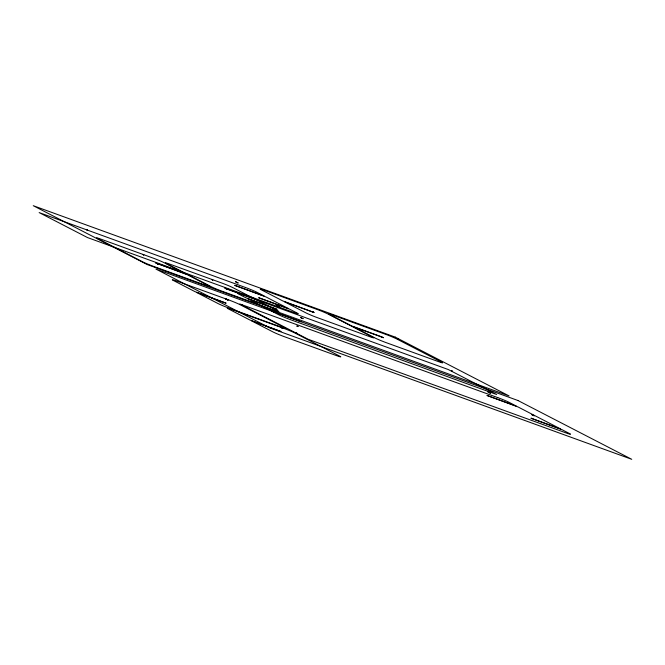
<?xml version="1.0" encoding="UTF-8"?>
<svg xmlns="http://www.w3.org/2000/svg" width="665" height="665" viewBox="0 0 665 665"><rect width="100%" height="100%" fill="white"/><g stroke="black" fill="none" stroke-linecap="round" stroke-linejoin="round"><path stroke-width="1" d="M225.992 288.693L227.255 289.225M311.877 311.453L313.14 311.993M277.854 305.742L279.117 306.274M301.794 318.111L303.074 318.626M303.049 318.643L301.794 318.136M296.923 326.05L298.211 326.565L296.906 326.074M281.727 327.912L282.425 328.136M489.191 392.599L490.462 393.131M531.643 414.528L532.914 415.068M227.222 289.217C224.088 287.696 224.537 287.987 225.044 288.103L254.77 298.942L233.174 287.787A9.111 0.507 21.8 0 0 221.694 282.991L169.766 264.138A9.111 0.507 21.8 0 0 166.416 263.548L211.129 286.648A9.111 0.507 21.8 0 0 222.609 291.436L274.537 310.289A9.111 0.507 21.8 0 0 277.887 310.887L256.299 299.732M381.353 336.714L351.677 325.941L330.081 314.786A9.111 0.507 21.8 0 1 333.439 315.376L385.368 334.229A9.111 0.507 21.8 0 1 396.847 339.025L441.56 362.126A9.111 0.507 21.8 0 1 438.21 361.536L386.282 342.683A9.111 0.507 21.8 0 1 374.802 337.887L353.206 326.731L382.924 337.479L380.904 336.573L381.394 336.69M314.038 312.508L284.362 301.735L305.958 312.891A9.111 0.507 21.8 0 0 317.438 317.687L369.366 336.54A9.111 0.507 21.8 0 0 372.724 337.13L328.011 314.03A9.111 0.507 21.8 0 0 316.523 309.242L264.595 290.389A9.111 0.507 21.8 0 0 261.245 289.79L282.833 300.946L313.988 312.45M156.3 263.149L185.926 273.947L164.338 262.791A9.111 0.507 21.8 0 0 152.85 257.995L100.922 239.142A9.111 0.507 21.8 0 0 97.572 238.552L142.285 261.653A9.111 0.507 21.8 0 0 153.773 266.449L205.693 285.302A9.111 0.507 21.8 0 0 209.051 285.892L187.455 274.736L155.743 262.999L156.258 263.132M226.624 289.001L448.293 369.541L496.63 394.503L290.256 319.582A9.111 0.507 21.8 0 1 278.768 314.786L271.403 310.979M157.879 264.047C159.317 264.537 156.757 263.573 157.879 263.955M398.302 339.075C397.138 338.651 399.74 339.732 398.352 339.092M382.832 337.446C381.585 337.13 384.661 338.119 382.924 337.571M259.998 294.296C258.901 294.071 261.736 294.911 259.949 294.362M261.578 295.185C260.231 294.57 263.298 295.908 261.569 295.102M451.61 370.629L452.208 370.812L451.51 370.588M212.426 279.865C210.788 279.084 214.13 280.622 212.376 279.757M488.301 392.034C486.73 391.477 490.188 392.849 488.343 392.051M241.628 304.861C240.298 304.246 243.332 305.584 241.628 304.778M280.904 327.438C282.417 327.986 279.549 326.781 280.755 327.38M86.974 229.757C85.852 229.375 88.728 230.456 86.882 229.807M533.812 415.633C535.666 416.273 532.017 414.927 533.854 415.559M225.975 298.976C224.77 298.585 227.846 299.707 225.925 299.042M300.804 317.596C302.741 318.219 299.666 317.213 300.946 317.562M143.49 254.828C144.962 255.244 141.911 254.263 143.632 254.803M531.634 414.553L532.324 414.769M227.455 299.832C229.392 300.447 225.718 299.217 227.596 299.807M282.334 328.186L283.032 328.41L281.785 327.945M226.723 288.951L225.992 288.718M532.183 414.802L532.931 415.043M490.479 393.115L489.191 392.624M279.134 306.257L277.854 305.767M301.079 321.752L269.874 310.189L247.463 298.61L277.139 309.383L245.934 297.82L238.569 294.013A9.111 0.507 21.8 0 1 241.919 294.612M313.157 311.968L311.86 311.478M235.435 281.702L236.707 282.209L235.485 281.719M236.964 282.492L238.236 282.999L236.989 282.5M328.843 313.863L330.098 314.395L328.892 313.872M276.341 304.952L277.604 305.468L276.366 304.961M295.834 332.891L297.097 333.398L295.859 332.891M395.259 337.122L33.25 205.693L147.065 264.495L509.074 395.924L395.259 337.122M245.526 287.521L39.152 212.592L87.489 237.563L293.863 312.492A9.111 0.507 21.8 0 0 297.213 313.082L289.849 309.275L258.643 297.712L288.319 308.485L265.909 296.906L234.703 285.343L264.379 296.116L257.014 292.309A9.111 0.507 21.8 0 0 245.526 287.521M517.935 400.505L155.926 269.076L269.741 327.878L631.75 459.307L517.935 400.505M228.644 299.915L176.715 281.062A9.111 0.507 21.8 0 0 173.357 280.472L194.953 291.627L226.15 303.19L196.483 292.417L218.07 303.572A9.111 0.507 21.8 0 0 229.558 308.361L281.486 327.213A9.111 0.507 21.8 0 0 284.836 327.812L240.123 304.711A9.111 0.507 21.8 0 0 228.644 299.915M497.769 397.628L239.766 303.955L308.136 339.275L566.139 432.948A9.111 0.507 21.8 0 0 569.498 433.547L562.133 429.74L530.928 418.177L560.603 428.95L518.151 407.013L486.946 395.451L516.622 406.224L509.257 402.416A9.111 0.507 21.8 0 0 497.769 397.628M283.514 328.269L231.586 309.416A9.111 0.507 21.8 0 0 228.236 308.818L249.832 319.973L281.029 331.536L251.353 320.763L272.949 331.918A9.111 0.507 21.8 0 0 284.429 336.714L336.357 355.567A9.111 0.507 21.8 0 0 339.715 356.157L295.002 333.057A9.111 0.507 21.8 0 0 283.514 328.269"/></g></svg>
